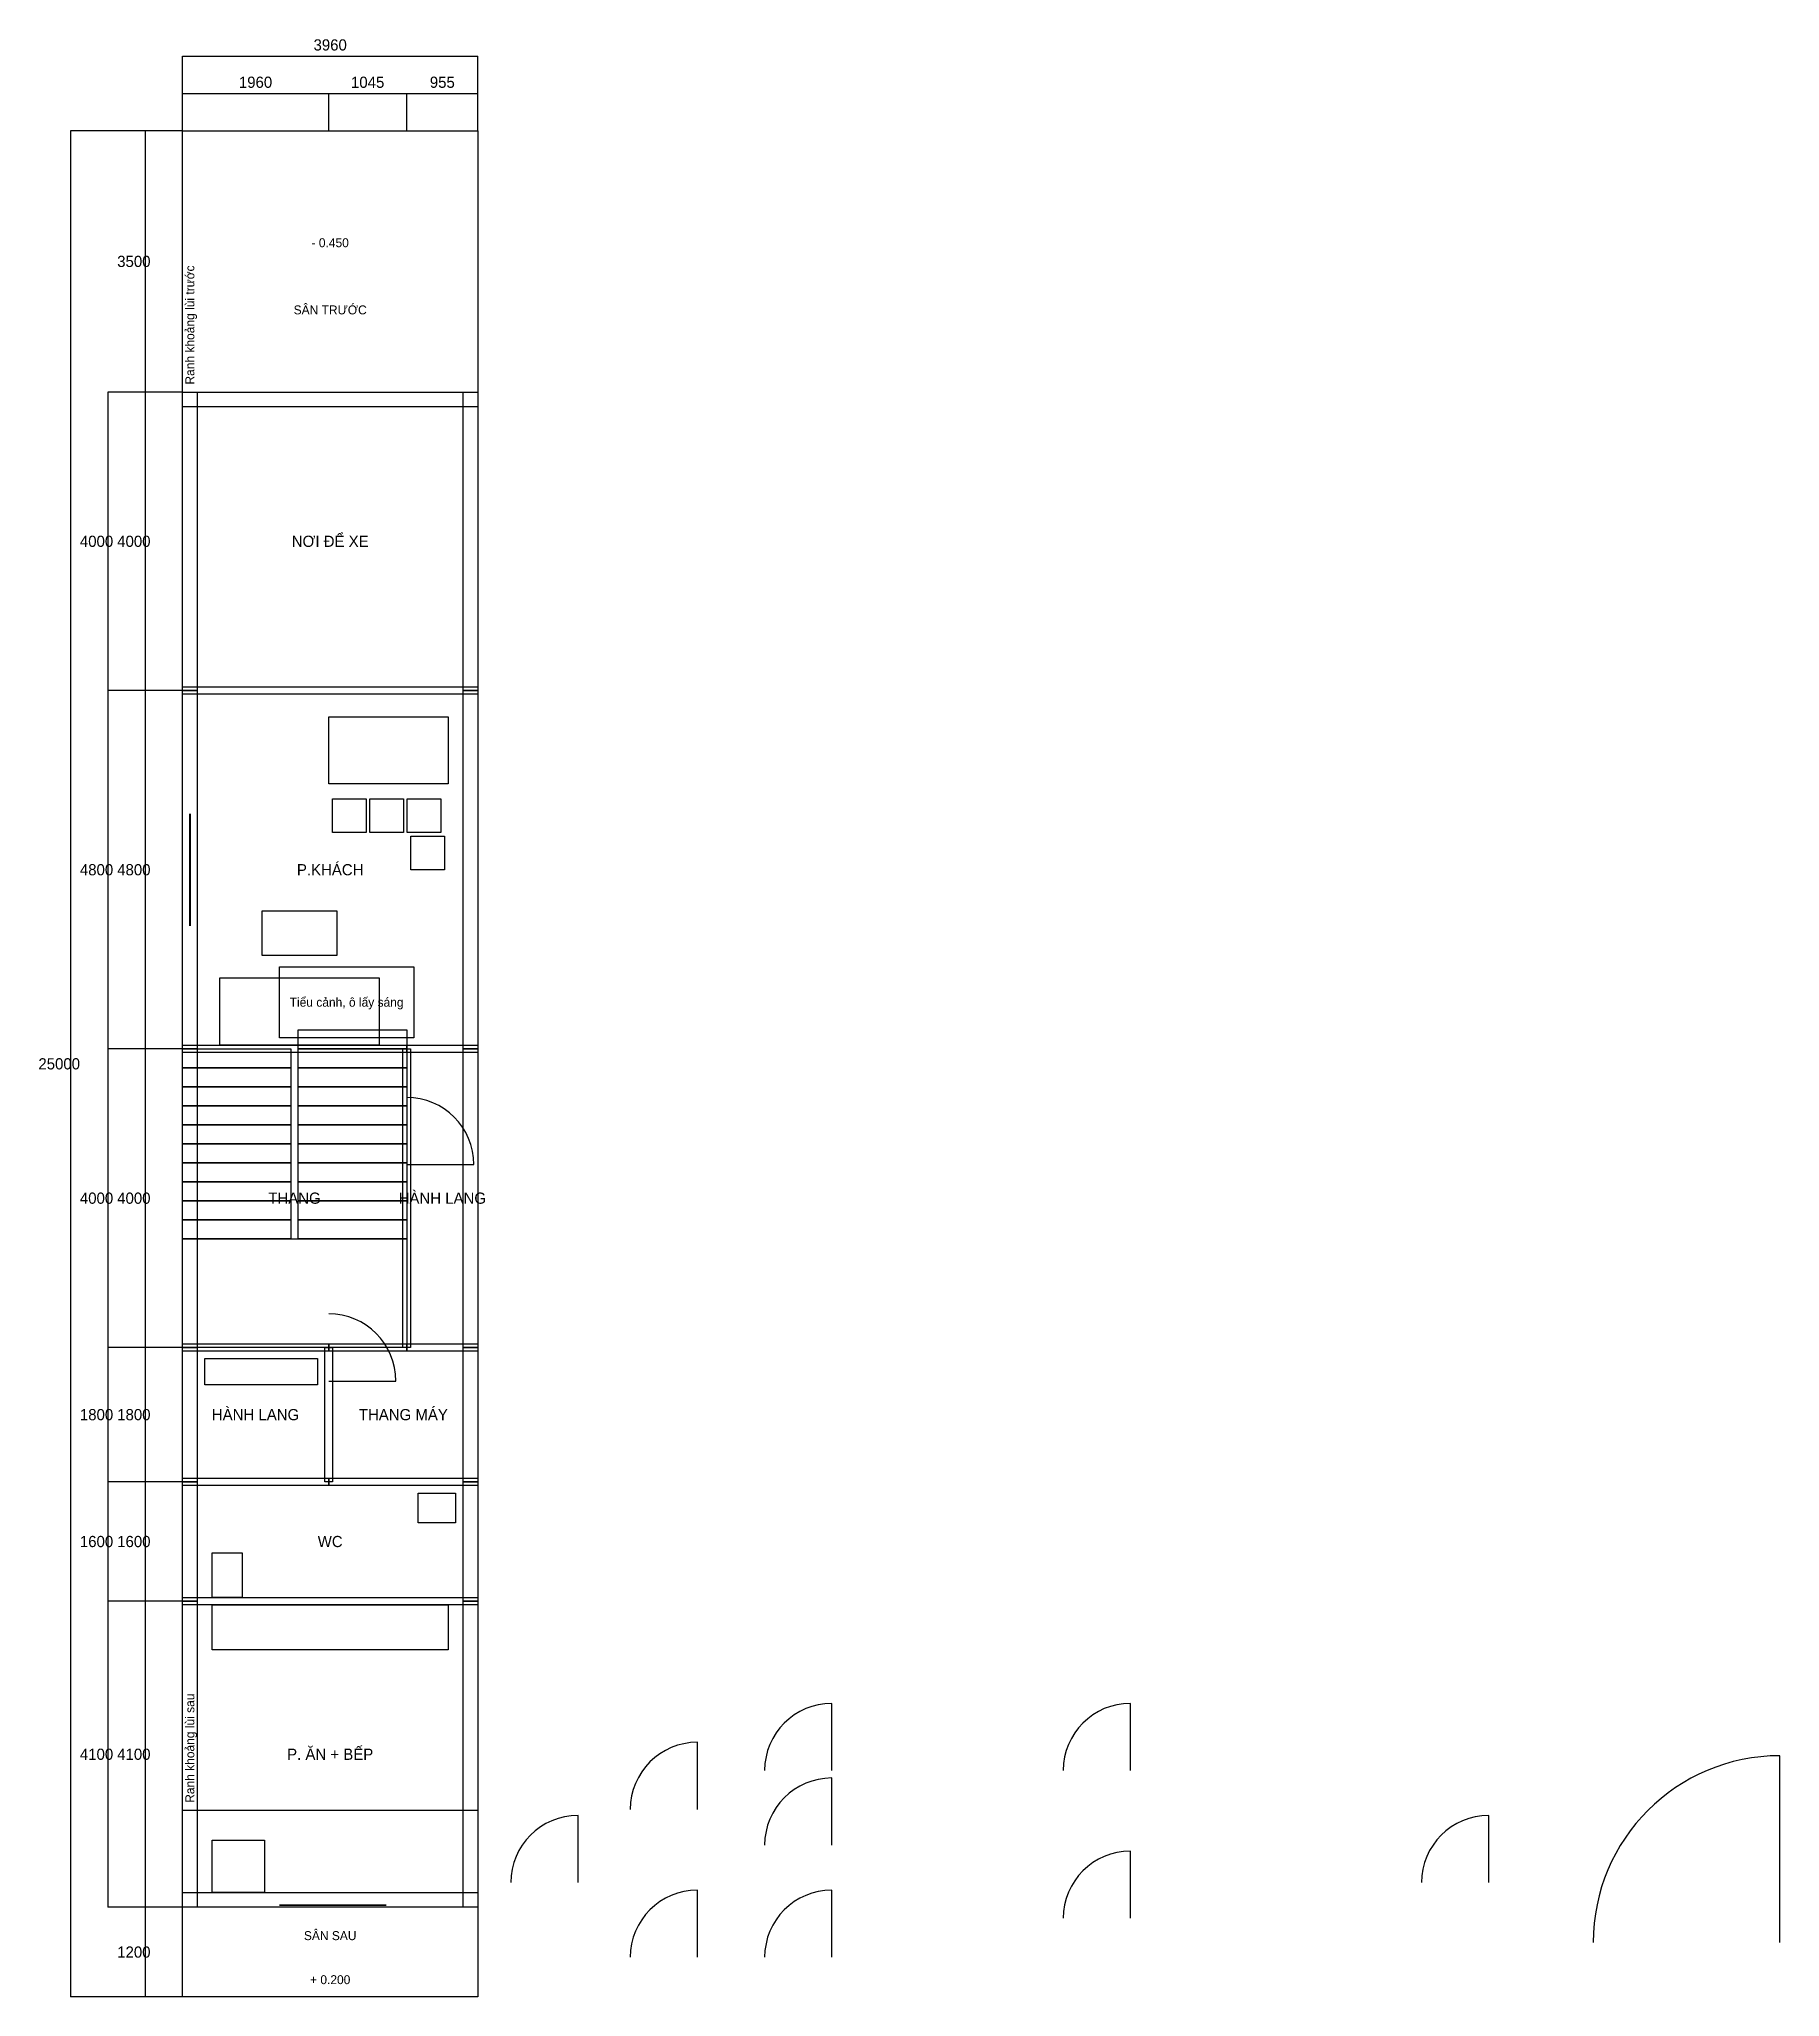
# Model space of a CAD drawing. Header units: millimetres. Extents: x -1919 to 21400, y 0 to 26227.
import ezdxf
from ezdxf.enums import TextEntityAlignment as Align

# ---------------------------------------------------------------- set-up
doc = ezdxf.new("R2010")
doc.units = ezdxf.units.MM
for name, color, linetype in [('ANNOT', 2, 'Continuous'), ('DIMS', 8, 'Continuous'), ('DOORS', 1, 'Continuous'), ('FURNITURE', 9, 'Continuous'), ('PLOT', 6, 'Continuous'), ('SETBACK', 5, 'Continuous'), ('STAIRS', 3, 'Continuous'), ('TEXT', 2, 'Continuous'), ('WALLS', 7, 'Continuous'), ('WINDOWS', 5, 'Continuous')]:
    doc.layers.add(name, color=color, linetype=linetype)

msp = doc.modelspace()

# ---------------------------------------------------------------- linework, layer by layer
at = {"layer": 'ANNOT'}
msp.add_lwpolyline([(1300, 13800), (3100, 13800), (3100, 12850), (1300, 12850)], close=True, dxfattribs=at)
at = {"layer": 'DIMS'}
for p, q in [((0, 26000), (3960, 26000)), ((0, 25000), (0, 26000)), ((3960, 25000), (3960, 26000)), ((0, 25500), (3960, 25500)), ((0, 25000), (0, 25500)), ((1960, 25000), (1960, 25500)), ((3005, 25000), (3005, 25500)), ((3960, 25000), (3960, 25500)), ((-1500, 25000), (-1500, 0)), ((0, 25000), (-1500, 25000)), ((-500, 25000), (-500, 0)), ((0, 25000), (-500, 25000)), ((-1000, 21500), (-1000, 1200)), ((0, 21500), (-1000, 21500)), ((0, 21500), (-500, 21500)), ((0, 17500), (-1000, 17500)), ((0, 17500), (-500, 17500)), ((0, 12700), (-1000, 12700)), ((0, 12700), (-500, 12700)), ((0, 8700), (-1000, 8700)), ((0, 8700), (-500, 8700)), ((0, 6900), (-1000, 6900)), ((0, 6900), (-500, 6900)), ((0, 5300), (-1000, 5300)), ((0, 5300), (-500, 5300)), ((0, 1200), (-1000, 1200)), ((0, 1200), (-500, 1200)), ((0, 0), (-1500, 0)), ((0, 0), (-500, 0))]:
    msp.add_line(p, q, dxfattribs=at)
at = {"layer": 'DOORS'}
for p, q in [((3005, 11150), (3905, 11150)), ((1960, 8250), (2860, 8250)), ((8700, 3032), (8700, 3932)), ((12700, 3032), (12700, 3932)), ((6900, 2510), (6900, 3410)), ((21400, 730), (21400, 3230)), ((8700, 2032), (8700, 2932)), ((5300, 1530), (5300, 2430)), ((17500, 1530), (17500, 2430)), ((12700, 1052), (12700, 1952)), ((6900, 530), (6900, 1430)), ((8700, 530), (8700, 1430))]:
    msp.add_line(p, q, dxfattribs=at)
for centre, radius, start, end in [((3005, 11150), 900, 0, 90), ((1960, 8250), 900, 0, 90), ((8700, 3032), 900, 90, 180), ((12700, 3032), 900, 90, 180), ((6900, 2510), 900, 90, 180), ((21400, 730), 2500, 90, 180), ((8700, 2032), 900, 90, 180), ((5300, 1530), 900, 90, 180), ((17500, 1530), 900, 90, 180), ((12700, 1052), 900, 90, 180), ((6900, 530), 900, 90, 180), ((8700, 530), 900, 90, 180)]:
    msp.add_arc(centre, radius, start, end, dxfattribs=at)
at = {"layer": 'FURNITURE'}
for points in [[(1960, 17150), (3560, 17150), (3560, 16250), (1960, 16250)], [(2010, 16050), (2460, 16050), (2460, 15600), (2010, 15600)], [(2510, 16050), (2960, 16050), (2960, 15600), (2510, 15600)], [(3010, 16050), (3460, 16050), (3460, 15600), (3010, 15600)], [(3060, 15550), (3510, 15550), (3510, 15100), (3060, 15100)], [(1068, 14550), (2068, 14550), (2068, 13950), (1068, 13950)], [(500, 13650), (2636, 13650), (2636, 12750), (500, 12750)], [(300, 8550), (1810, 8550), (1810, 8200), (300, 8200)], [(3160, 6750), (3660, 6750), (3660, 6350), (3160, 6350)], [(400, 5950), (800, 5950), (800, 5350), (400, 5350)], [(400, 5250), (3560, 5250), (3560, 4650), (400, 4650)], [(400, 2100), (1100, 2100), (1100, 1400), (400, 1400)]]:
    msp.add_lwpolyline(points, close=True, dxfattribs=at)
at = {"layer": 'PLOT'}
msp.add_lwpolyline([(0, 25000), (3960, 25000), (3960, 0), (0, 0)], close=True, dxfattribs=at)
at = {"layer": 'SETBACK'}
for p, q in [((0, 21500), (3960, 21500)), ((0, 2500), (3960, 2500))]:
    msp.add_line(p, q, dxfattribs=at)
at = {"layer": 'STAIRS'}
for points in [[(1552, 12955), (3005, 12955), (3005, 12700), (1552, 12700)], [(0, 12700), (1452, 12700), (1452, 12445), (0, 12445)], [(1552, 12700), (3005, 12700), (3005, 12445), (1552, 12445)], [(0, 12445), (1452, 12445), (1452, 12191), (0, 12191)], [(1552, 12445), (3005, 12445), (3005, 12191), (1552, 12191)], [(0, 12191), (1452, 12191), (1452, 11936), (0, 11936)], [(1552, 12191), (3005, 12191), (3005, 11936), (1552, 11936)], [(0, 11936), (1452, 11936), (1452, 11682), (0, 11682)], [(1552, 11936), (3005, 11936), (3005, 11682), (1552, 11682)], [(0, 11682), (1452, 11682), (1452, 11427), (0, 11427)], [(1552, 11682), (3005, 11682), (3005, 11427), (1552, 11427)], [(0, 11427), (1452, 11427), (1452, 11173), (0, 11173)], [(1552, 11427), (3005, 11427), (3005, 11173), (1552, 11173)], [(0, 11173), (1452, 11173), (1452, 10918), (0, 10918)], [(1552, 11173), (3005, 11173), (3005, 10918), (1552, 10918)], [(0, 10918), (1452, 10918), (1452, 10664), (0, 10664)], [(1552, 10918), (3005, 10918), (3005, 10664), (1552, 10664)], [(0, 10664), (1452, 10664), (1452, 10409), (0, 10409)], [(1552, 10664), (3005, 10664), (3005, 10409), (1552, 10409)], [(0, 10409), (1452, 10409), (1452, 10155), (0, 10155)], [(1552, 10409), (3005, 10409), (3005, 10155), (1552, 10155)], [(0, 10155), (3005, 10155), (3005, 8700), (0, 8700)]]:
    msp.add_lwpolyline(points, close=True, dxfattribs=at)
at = {"layer": 'WALLS'}
for points in [[(0, 21500), (200, 21500), (200, 17500), (0, 17500)], [(0, 21500), (3960, 21500), (3960, 21300), (0, 21300)], [(3760, 21500), (3960, 21500), (3960, 17500), (3760, 17500)], [(0, 17550), (3960, 17550), (3960, 17450), (0, 17450)], [(0, 17500), (200, 17500), (200, 12700), (0, 12700)], [(3760, 17500), (3960, 17500), (3960, 12700), (3760, 12700)], [(0, 12750), (3005, 12750), (3005, 12650), (0, 12650)], [(0, 12700), (200, 12700), (200, 8700), (0, 8700)], [(2955, 12700), (3055, 12700), (3055, 8700), (2955, 8700)], [(3005, 12750), (3960, 12750), (3960, 12650), (3005, 12650)], [(3760, 12700), (3960, 12700), (3960, 8700), (3760, 8700)], [(0, 8750), (1960, 8750), (1960, 8650), (0, 8650)], [(0, 8700), (200, 8700), (200, 6900), (0, 6900)], [(1910, 8700), (2010, 8700), (2010, 6900), (1910, 6900)], [(1960, 8750), (3005, 8750), (3005, 8650), (1960, 8650)], [(3005, 8750), (3960, 8750), (3960, 8650), (3005, 8650)], [(3760, 8700), (3960, 8700), (3960, 6900), (3760, 6900)], [(0, 6950), (1960, 6950), (1960, 6850), (0, 6850)], [(0, 6900), (200, 6900), (200, 5300), (0, 5300)], [(1960, 6950), (3960, 6950), (3960, 6850), (1960, 6850)], [(3760, 6900), (3960, 6900), (3960, 5300), (3760, 5300)], [(0, 5350), (3960, 5350), (3960, 5250), (0, 5250)], [(0, 5300), (200, 5300), (200, 1200), (0, 1200)], [(3760, 5300), (3960, 5300), (3960, 1200), (3760, 1200)], [(0, 1400), (3960, 1400), (3960, 1200), (0, 1200)]]:
    msp.add_lwpolyline(points, close=True, dxfattribs=at)
at = {"layer": 'WINDOWS'}
for p, q in [((97, 15850), (97, 14350)), ((100, 15850), (100, 14350)), ((103, 15850), (103, 14350)), ((1300, 1233), (2730, 1233)), ((1300, 1230), (2730, 1230)), ((1300, 1227), (2730, 1227))]:
    msp.add_line(p, q, dxfattribs=at)

# ---------------------------------------------------------------- texts
at = {"layer": 'ANNOT'}
for s, p in [('- 0.450', (1980, 23500)), ('SÂN TRƯỚC', (1980, 22600)), ('Tiểu cảnh, ô lấy sáng', (2200, 13325)), ('SÂN SAU', (1980, 820)), ('+ 0.200', (1980, 230))]:
    msp.add_text(s, height=120, dxfattribs=at).set_placement(p, align=Align.MIDDLE_CENTER)
at = {"layer": 'DIMS'}
for s, p in [('3960', (1980, 26150)), ('1960', (980, 25650)), ('1045', (2482, 25650)), ('955', (3482, 25650)), ('3500', (-650, 23250)), ('4000', (-1150, 19500)), ('4000', (-650, 19500)), ('4800', (-1150, 15100)), ('4800', (-650, 15100)), ('25000', (-1650, 12500)), ('4000', (-1150, 10700)), ('4000', (-650, 10700)), ('1800', (-1150, 7800)), ('1800', (-650, 7800)), ('1600', (-1150, 6100)), ('1600', (-650, 6100)), ('4100', (-1150, 3250)), ('4100', (-650, 3250)), ('1200', (-650, 600))]:
    msp.add_text(s, height=150, dxfattribs=at).set_placement(p, align=Align.MIDDLE_CENTER)
at = {"layer": 'SETBACK'}
for s, p in [('Ranh khoảng lùi trước', (100, 21600)), ('Ranh khoảng lùi sau', (100, 2600))]:
    msp.add_text(s, height=120, rotation=90, dxfattribs=at).set_placement(p, align=Align.MIDDLE_LEFT)
at = {"layer": 'TEXT'}
for s, p in [('NƠI ĐỂ XE', (1980, 19500)), ('P.KHÁCH', (1980, 15100)), ('THANG', (1502, 10700)), ('HÀNH LANG', (3482, 10700)), ('HÀNH LANG', (980, 7800)), ('THANG MÁY', (2960, 7800)), ('WC', (1980, 6100)), ('P. ĂN + BẾP', (1980, 3250))]:
    msp.add_text(s, height=150, dxfattribs=at).set_placement(p, align=Align.MIDDLE_CENTER)

doc.saveas('drawing.dxf')
